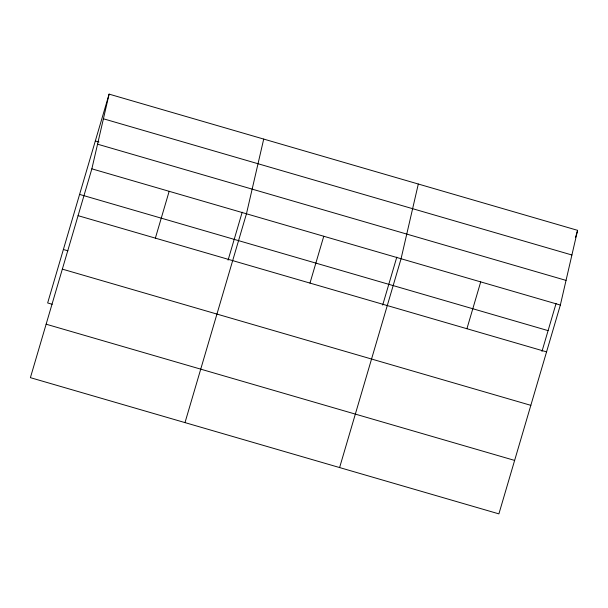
<?xml version="1.0" encoding="UTF-8"?>
<svg xmlns="http://www.w3.org/2000/svg" width="608" height="608" viewBox="0 0 608 608"><rect width="100%" height="100%" fill="white"/><g stroke="black" fill="none" stroke-linecap="round" stroke-linejoin="round"><path stroke-width="0.91" d="M91.861 168.834L109.106 94.126L577.6 230.341L560.348 305.049L498.894 513.874L30.4 377.659L91.861 168.834L560.348 305.049M263.712 139.08L246.46 213.78L184.999 422.606M418.312 184.034L401.067 258.734L339.606 467.56M109.106 94.126L47.652 302.951L52.197 304.274M155.374 238.138L169.161 191.307M228.084 260.133L242.197 212.184M309.981 283.092L323.76 236.261M382.683 305.087L396.796 257.138M466.921 328.723L480.708 281.892M541.971 351.401L556.084 303.453M575.48 237.546L577.6 230.341M103.421 118.78L571.908 254.995M95.327 140.965L98.96 142.021M97.554 144.18L566.04 280.394M79.595 194.416L548.082 330.63M78.075 215.665L546.569 351.88M63.384 249.493L67.929 250.815M62.343 269.124L530.837 405.338M46.132 324.201L514.626 460.416"/></g></svg>
